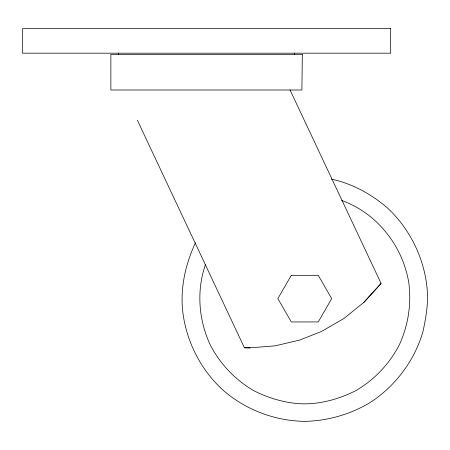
<?xml version="1.0" encoding="UTF-8"?>
<svg xmlns="http://www.w3.org/2000/svg" width="450" height="450" viewBox="0 0 450 450"><rect width="100%" height="100%" fill="white"/><g stroke="black" fill="none" stroke-linecap="round" stroke-linejoin="round"><path stroke-width="0.67" d="M294.39 54.473L294.401 53.184M118.401 54.473L118.446 53.184M205.403 264.746C196.352 290.897 198.641 320.017 210.296 344.981C220.162 364.005 235.204 379.828 253.704 390.645C269.561 398.621 286.942 403.706 304.774 403.869C322.605 403.706 339.986 398.621 355.843 390.645C374.344 379.828 389.385 364.005 399.251 344.981C408.257 325.53 411.564 303.952 408.791 282.701C402.767 246.004 376.976 212.996 341.685 200.492M195.632 242.764L194.912 243.934C185.513 264.51 180.405 287.297 182.571 309.96C185.771 340.144 199.935 368.589 222.092 389.334C244.794 409.483 274.421 420.958 304.774 421.363C327.538 420.902 349.779 414.574 369.382 402.981C394.976 386.662 414.124 361.305 422.814 332.224C426.049 317.469 428.681 302.456 426.977 287.314C423.776 257.124 409.613 228.684 387.456 207.939C371.278 194.079 352.243 183.521 331.284 179.128M290.048 90L381.082 283.461L363.752 302.49L343.699 318.634L321.401 331.498L299.694 340.071L275.214 345.825L250.155 347.833L244.434 347.766L137.385 120.274M363.752 302.49L381.082 283.461M244.434 347.766L250.155 347.833M302.316 54.411L301.888 90L110.863 90L110.863 54.411L302.316 54.411M291.308 275.316L277.847 298.637L291.308 321.952L318.234 321.952L331.701 298.637L318.234 275.316L291.308 275.316M390.684 28.637L22.5 28.637L22.5 53.184L390.684 53.184L390.684 28.637"/></g></svg>
